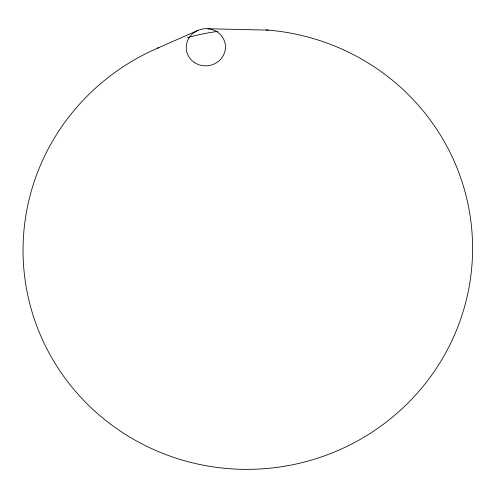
<?xml version="1.0" encoding="UTF-8"?>
<svg xmlns="http://www.w3.org/2000/svg" width="497" height="497" viewBox="0 0 497 497"><rect width="100%" height="100%" fill="white"/><g stroke="black" fill="none" stroke-linecap="round" stroke-linejoin="round"><path stroke-width="0.75" d="M157.431 48.234L197.893 30.385M207.895 28.758L268.33 30.118M266.032 29.932A224.83 219.997 -5.7 0 1 450.984 342.607A224.83 219.997 -5.7 0 1 86.105 402.843A224.83 219.997 -5.7 0 1 158.841 47.631M187.481 37.61A224.83 219.997 -5.7 0 1 217.86 31.373M194.364 62.498A19.631 18.569 -7.5 0 0 225.365 48.892A19.631 18.569 -7.5 0 0 197.818 30.423A19.631 18.569 -7.5 0 0 194.364 62.498"/></g></svg>
